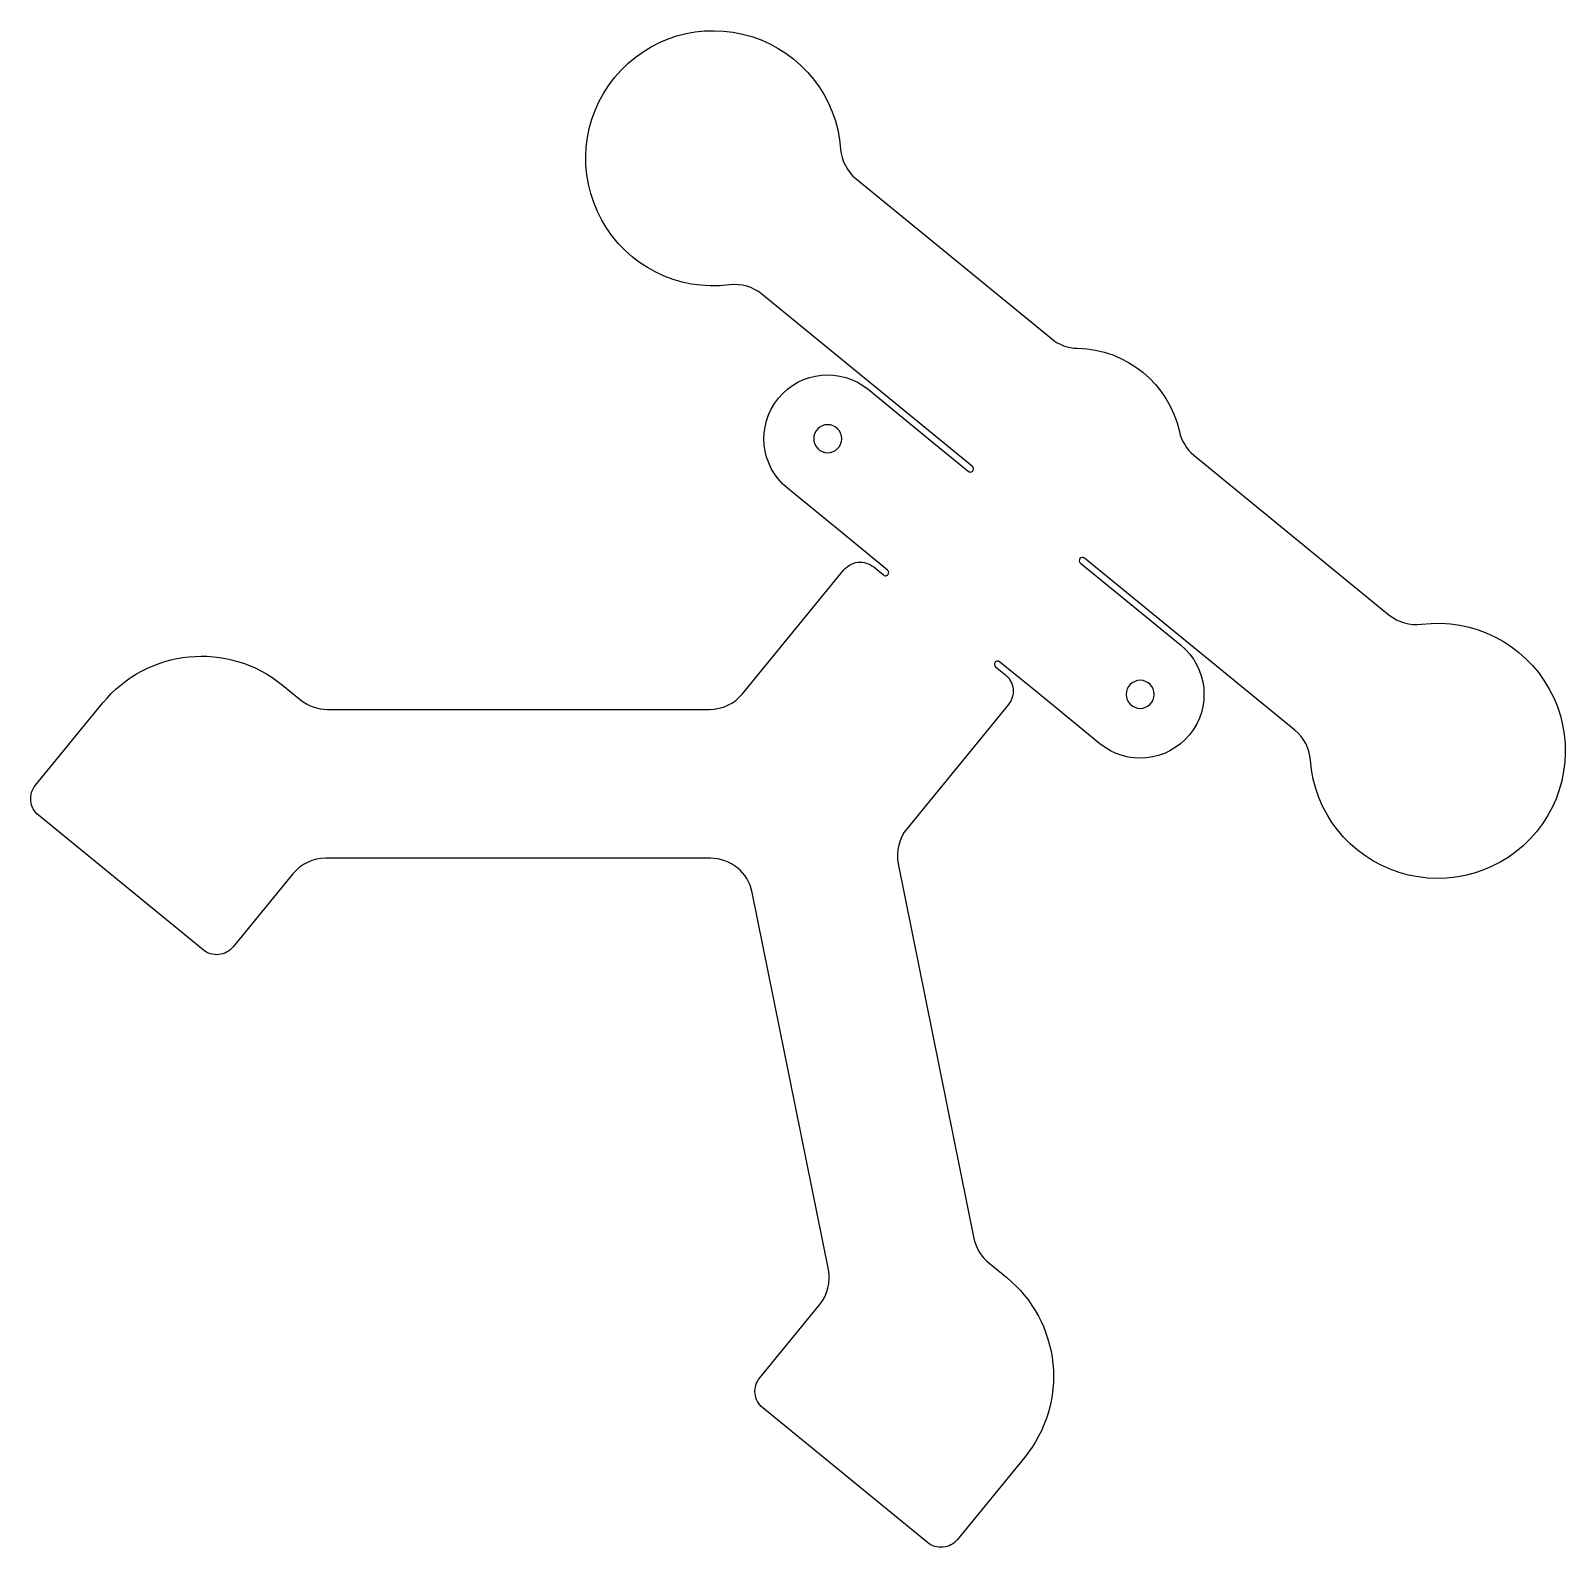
# Model space of a CAD drawing. Header units: millimetres. Extents: x -69 to 291, y -162 to 195.
import ezdxf

# ---------------------------------------------------------------- set-up
doc = ezdxf.new("R2010")
doc.units = ezdxf.units.MM

msp = doc.modelspace()

# ---------------------------------------------------------------- linework, layer by layer
at = {"layer": 'INTERIOR_PROFILES', "extrusion": (0, 0, -1)}
for centre in [(-118.01, 98.63), (-191.46, 38.53)]:
    msp.add_circle(centre, 3.3, dxfattribs=at)
at = {"layer": 'OUTER_PROFILES'}
msp.add_lwpolyline([(250, 57.18, 0.206032), (257.6, 55, -2.510814), (231.48, 23.07, 0.206032), (227.84, 30.09), (178.36, 70.57, 1), (177.41, 69.41), (186.39, 62.06), (200.96, 50.14, -1), (181.96, 26.92), (167.39, 38.85), (158.41, 46.19, 1), (157.46, 45.03), (159.77, 43.15, -0.414214), (160.47, 36.11), (136.66, 7.01, 0.22495), (134.6, -1.31), (152.39, -89.38, 0.173132), (155.86, -95.14), (160.09, -98.59, -0.414214), (164.31, -140.81), (148.48, -160.16, -0.414214), (141.44, -160.86), (102.74, -129.2, -0.414214), (102.04, -122.16), (116.09, -104.99, 0.22495), (118.16, -96.67), (100.25, -8.02, 0.356963), (90.44, 0), (0, 0, 0.22495), (-7.74, -3.67), (-21.79, -20.85, -0.414214), (-28.83, -21.55), (-67.53, 10.11, -0.414214), (-68.23, 17.15), (-52.4, 36.5, -0.414213), (-10.19, 40.72), (-5.96, 37.26, 0.173132), (0.37, 35), (90.22, 35, 0.22495), (97.96, 38.67), (121.77, 67.77, -0.414214), (128.81, 68.48), (131.12, 66.59, 1), (132.07, 67.75), (123.09, 75.1), (108.52, 87.02, -1), (127.51, 110.24), (142.08, 98.32), (151.06, 90.97, 1), (152.01, 92.13), (102.53, 132.61, 0.206032), (94.93, 134.79, -2.510814), (121.05, 166.72, 0.206032), (124.7, 159.7), (170.59, 122.15, 0.168299), (176.74, 119.89, -0.34641), (200.68, 100.31, 0.168299), (204.11, 94.73)], format="xyb", close=True, dxfattribs=at)

doc.saveas('drawing.dxf')
